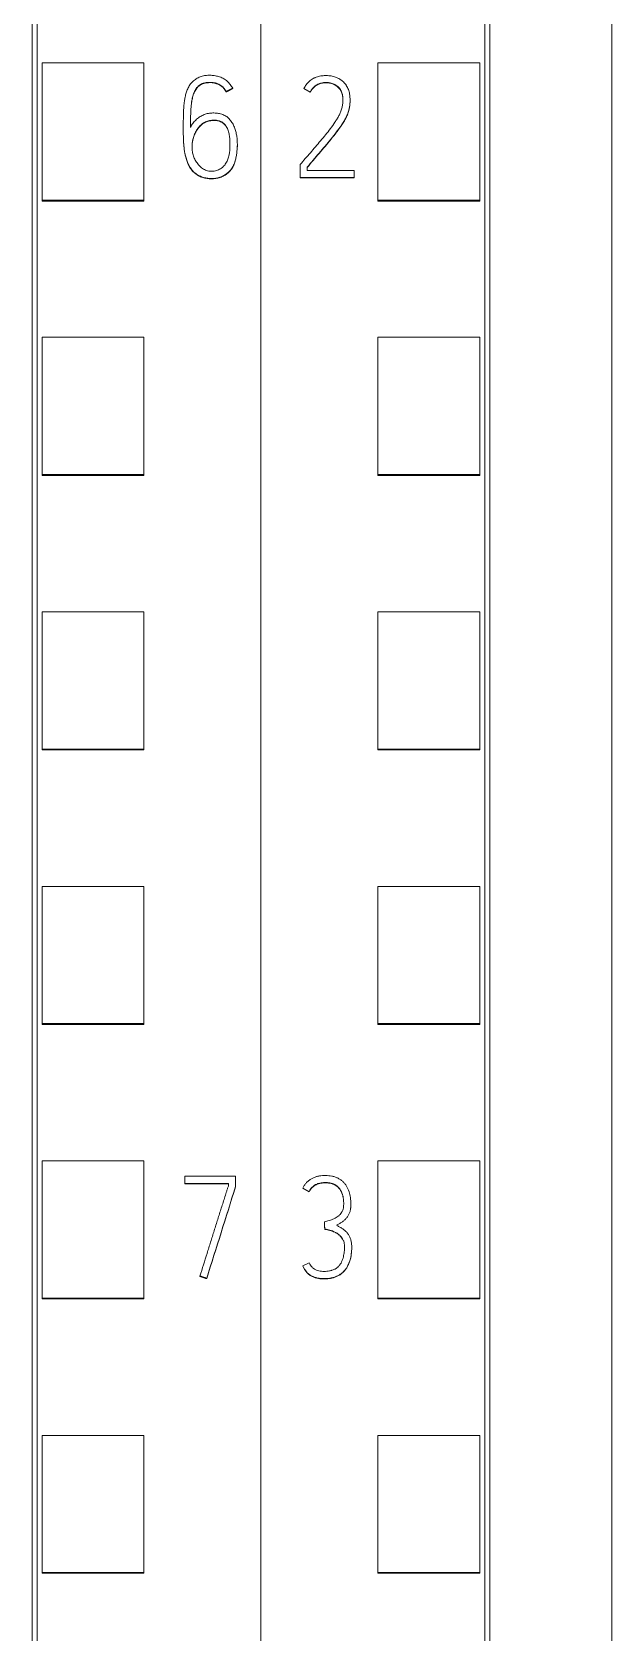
# Model space of a CAD drawing. Header units: millimetres. Extents: x 4137 to 6698, y 1400 to 3585.
# Drawn here: x 5489.75 to 5501.15, y 3282.75 to 3314.25 of the extents above; entities that cross this region are included whole.
import ezdxf

# ---------------------------------------------------------------- set-up
doc = ezdxf.new("R2010")
doc.units = ezdxf.units.MM
doc.layers.add('000-PI-Oprema', color=30, linetype='Continuous', lineweight=5)

msp = doc.modelspace()

# ---------------------------------------------------------------- linework, layer by layer
at = {"layer": '000-PI-Oprema', "color": 0, "linetype": 'ByBlock', "lineweight": 0}
for p, q in [((5494.248, 3360.459), (5494.248, 3247.041)), ((5494.248, 3360.459), (5494.248, 3247.041)), ((5489.848, 3249.363), (5489.848, 3358.178)), ((5498.648, 3358.178), (5498.648, 3249.363)), ((5489.948, 3310.949), (5489.948, 3313.651)), ((5489.948, 3313.651), (5491.948, 3313.651)), ((5491.948, 3310.949), (5491.948, 3313.651)), ((5496.548, 3310.949), (5496.548, 3313.651)), ((5498.548, 3313.651), (5496.548, 3313.651)), ((5498.548, 3310.949), (5498.548, 3313.651)), ((5493.564, 3313.082), (5493.564, 3313.076)), ((5493.692, 3313.149), (5493.692, 3313.143)), ((5496, 3312.909), (5496, 3312.915)), ((5492.72, 3312.344), (5492.72, 3312.338)), ((5493.784, 3312.045), (5493.784, 3312.051)), ((5495.018, 3311.392), (5496.083, 3311.392)), ((5496.083, 3311.53), (5495.157, 3311.53)), ((5496.083, 3311.392), (5496.083, 3311.53)), ((5496.083, 3311.392), (5496.083, 3311.386)), ((5496.083, 3311.386), (5495.018, 3311.386)), ((5489.948, 3310.928), (5489.948, 3310.949)), ((5489.948, 3310.949), (5491.948, 3310.949)), ((5489.948, 3310.928), (5491.948, 3310.928)), ((5491.948, 3310.928), (5491.948, 3310.949)), ((5496.548, 3310.928), (5496.548, 3310.949)), ((5498.548, 3310.949), (5496.548, 3310.949)), ((5498.548, 3310.928), (5496.548, 3310.928)), ((5498.548, 3310.928), (5498.548, 3310.949)), ((5489.948, 3305.547), (5489.948, 3308.249)), ((5489.948, 3308.249), (5491.948, 3308.249)), ((5491.948, 3305.547), (5491.948, 3308.249)), ((5496.548, 3305.547), (5496.548, 3308.249)), ((5498.548, 3308.249), (5496.548, 3308.249)), ((5498.548, 3305.547), (5498.548, 3308.249)), ((5489.948, 3305.528), (5489.948, 3305.547)), ((5489.948, 3305.547), (5491.948, 3305.547)), ((5489.948, 3305.528), (5491.948, 3305.528)), ((5491.948, 3305.528), (5491.948, 3305.547)), ((5496.548, 3305.528), (5496.548, 3305.547)), ((5498.548, 3305.547), (5496.548, 3305.547)), ((5498.548, 3305.528), (5496.548, 3305.528)), ((5498.548, 3305.528), (5498.548, 3305.547)), ((5489.948, 3300.146), (5489.948, 3302.847)), ((5489.948, 3302.847), (5491.948, 3302.847)), ((5491.948, 3300.146), (5491.948, 3302.847)), ((5496.548, 3300.146), (5496.548, 3302.847)), ((5498.548, 3302.847), (5496.548, 3302.847)), ((5498.548, 3300.146), (5498.548, 3302.847)), ((5489.948, 3300.146), (5491.948, 3300.146)), ((5489.948, 3300.128), (5489.948, 3300.146)), ((5489.948, 3300.128), (5491.948, 3300.128)), ((5491.948, 3300.128), (5491.948, 3300.146)), ((5496.548, 3300.128), (5496.548, 3300.146)), ((5498.548, 3300.146), (5496.548, 3300.146)), ((5498.548, 3300.128), (5496.548, 3300.128)), ((5498.548, 3300.128), (5498.548, 3300.146)), ((5489.948, 3294.744), (5489.948, 3297.445)), ((5489.948, 3297.445), (5491.948, 3297.445)), ((5491.948, 3294.744), (5491.948, 3297.445)), ((5496.548, 3294.744), (5496.548, 3297.445)), ((5498.548, 3297.445), (5496.548, 3297.445)), ((5498.548, 3294.744), (5498.548, 3297.445)), ((5489.948, 3294.744), (5491.948, 3294.744)), ((5489.948, 3294.728), (5489.948, 3294.744)), ((5489.948, 3294.728), (5491.948, 3294.728)), ((5491.948, 3294.728), (5491.948, 3294.744)), ((5496.548, 3294.728), (5496.548, 3294.744)), ((5498.548, 3294.744), (5496.548, 3294.744)), ((5498.548, 3294.728), (5496.548, 3294.728)), ((5498.548, 3294.728), (5498.548, 3294.744)), ((5489.948, 3289.342), (5489.948, 3292.044)), ((5489.948, 3292.044), (5491.948, 3292.044)), ((5491.948, 3289.342), (5491.948, 3292.044)), ((5496.548, 3289.342), (5496.548, 3292.044)), ((5498.548, 3292.044), (5496.548, 3292.044)), ((5498.548, 3289.342), (5498.548, 3292.044)), ((5492.751, 3291.6), (5492.751, 3291.741)), ((5492.751, 3291.741), (5493.75, 3291.741)), ((5492.751, 3291.6), (5492.751, 3291.594)), ((5493.611, 3291.6), (5492.751, 3291.6)), ((5492.751, 3291.594), (5493.611, 3291.594)), ((5493.611, 3291.561), (5493.611, 3291.6)), ((5493.75, 3291.741), (5493.75, 3291.539)), ((5493.75, 3291.539), (5493.75, 3291.533)), ((5496.015, 3291.187), (5496.015, 3291.194)), ((5495.494, 3290.841), (5495.494, 3290.835)), ((5495.502, 3290.702), (5495.502, 3290.696)), ((5496.032, 3290.334), (5496.032, 3290.341)), ((5493.048, 3289.777), (5493.048, 3289.771)), ((5493.181, 3289.733), (5493.181, 3289.726)), ((5489.948, 3289.328), (5489.948, 3289.342)), ((5489.948, 3289.342), (5491.948, 3289.342)), ((5491.948, 3289.328), (5491.948, 3289.342)), ((5496.548, 3289.328), (5496.548, 3289.342)), ((5498.548, 3289.342), (5496.548, 3289.342)), ((5498.548, 3289.328), (5498.548, 3289.342)), ((5489.948, 3289.328), (5491.948, 3289.328)), ((5498.548, 3289.328), (5496.548, 3289.328)), ((5489.948, 3283.941), (5489.948, 3286.642)), ((5489.948, 3286.642), (5491.948, 3286.642)), ((5491.948, 3283.941), (5491.948, 3286.642)), ((5496.548, 3283.941), (5496.548, 3286.642)), ((5498.548, 3286.642), (5496.548, 3286.642)), ((5498.548, 3283.941), (5498.548, 3286.642)), ((5489.948, 3283.928), (5489.948, 3283.941)), ((5489.948, 3283.941), (5491.948, 3283.941)), ((5489.948, 3283.928), (5491.948, 3283.928)), ((5491.948, 3283.928), (5491.948, 3283.941)), ((5496.548, 3283.928), (5496.548, 3283.941)), ((5498.548, 3283.941), (5496.548, 3283.941)), ((5498.548, 3283.928), (5496.548, 3283.928)), ((5498.548, 3283.928), (5498.548, 3283.941))]:
    msp.add_line(p, q, dxfattribs=at)
at = {"layer": '000-PI-Oprema', "color": 0, "linetype": 'ByBlock', "lineweight": 0, "ltscale": 0.25}
for p, q in [((5495.093, 3313.141), (5495.218, 3313.071)), ((5495.018, 3311.646), (5495.018, 3311.386)), ((5495.157, 3311.53), (5495.157, 3311.597)), ((5495.069, 3291.506), (5495.197, 3291.436)), ((5495.069, 3289.979), (5495.197, 3290.037))]:
    msp.add_line(p, q, dxfattribs=at)
at = {"layer": '000-PI-Oprema', "color": 7, "linetype": 'Continuous', "lineweight": 13}
for centre, major_axis, ratio, start_param, end_param in [((5497.283, 3240.567), (314.603, 1002.18), 0.017762, 1.525489, 1.527294), ((5497.281, 3240.631), (314.393, 1001.508), 0.017752, 1.525522, 1.527328)]:
    msp.add_ellipse(centre, major_axis=major_axis, ratio=ratio, start_param=start_param, end_param=end_param, dxfattribs=at)
at = {"layer": '000-PI-Oprema', "color": 0, "linetype": 'ByBlock', "lineweight": 0}
for points, knots in [([(5489.748, 3249.078), (5489.748, 3252.418), (5489.748, 3260.383), (5489.748, 3273.023), (5489.748, 3288.509), (5489.748, 3302.803), (5489.748, 3317.013), (5489.748, 3331.58), (5489.748, 3345.75), (5489.748, 3355.32), (5489.748, 3358.364)], [0, 0, 0, 0, 0.091483, 0.21812, 0.346206, 0.515858, 0.610111, 0.736264, 0.916066, 1, 1, 1, 1]), ([(5498.748, 3358.364), (5498.748, 3355.32), (5498.748, 3345.75), (5498.748, 3331.58), (5498.748, 3317.013), (5498.748, 3302.803), (5498.748, 3288.509), (5498.748, 3273.023), (5498.748, 3260.383), (5498.748, 3252.418), (5498.748, 3249.078)], [0, 0, 0, 0, 0.083934, 0.263736, 0.389889, 0.484142, 0.653794, 0.78188, 0.908517, 1, 1, 1, 1]), ([(5501.148, 3355.298), (5501.148, 3353.275), (5501.148, 3344.726), (5501.148, 3331.58), (5501.148, 3317.013), (5501.148, 3302.803), (5501.148, 3288.509), (5501.148, 3273.023), (5501.148, 3260.265), (5501.148, 3251.383), (5501.148, 3247.126), (5501.148, 3246.328)], [0, 0, 0, 0, 0.055935, 0.236292, 0.362833, 0.457376, 0.627551, 0.756032, 0.883059, 0.978086, 1, 1, 1, 1]), ([(5493.692, 3313.149), (5493.677, 3313.174), (5493.661, 3313.198), (5493.635, 3313.232), (5493.625, 3313.243), (5493.606, 3313.264), (5493.595, 3313.275), (5493.563, 3313.304), (5493.54, 3313.321), (5493.502, 3313.342), (5493.489, 3313.349), (5493.463, 3313.361), (5493.449, 3313.366), (5493.409, 3313.381), (5493.381, 3313.388), (5493.338, 3313.396), (5493.324, 3313.398), (5493.295, 3313.401), (5493.281, 3313.402), (5493.237, 3313.404), (5493.209, 3313.404), (5493.166, 3313.401), (5493.151, 3313.399), (5493.123, 3313.394), (5493.108, 3313.391), (5493.066, 3313.38), (5493.039, 3313.369), (5493.001, 3313.35), (5492.988, 3313.342), (5492.964, 3313.326), (5492.952, 3313.318), (5492.918, 3313.291), (5492.897, 3313.271), (5492.869, 3313.238), (5492.86, 3313.227), (5492.843, 3313.203), (5492.835, 3313.191), (5492.814, 3313.154), (5492.802, 3313.127), (5492.781, 3313.073), (5492.773, 3313.045), (5492.759, 3312.99), (5492.754, 3312.962), (5492.745, 3312.905), (5492.741, 3312.877), (5492.732, 3312.792), (5492.728, 3312.734), (5492.723, 3312.62), (5492.722, 3312.562), (5492.72, 3312.39), (5492.719, 3312.275), (5492.725, 3312.132), (5492.726, 3312.104), (5492.73, 3312.046), (5492.732, 3312.018), (5492.742, 3311.933), (5492.75, 3311.876), (5492.767, 3311.806), (5492.771, 3311.792), (5492.779, 3311.764), (5492.783, 3311.75), (5492.797, 3311.709), (5492.808, 3311.682), (5492.826, 3311.643), (5492.832, 3311.63), (5492.846, 3311.605), (5492.854, 3311.592), (5492.878, 3311.556), (5492.895, 3311.533), (5492.926, 3311.502), (5492.936, 3311.492), (5492.959, 3311.473), (5492.971, 3311.465), (5493.007, 3311.441), (5493.033, 3311.427), (5493.073, 3311.41), (5493.087, 3311.405), (5493.114, 3311.396), (5493.128, 3311.392), (5493.17, 3311.382), (5493.199, 3311.377), (5493.242, 3311.373), (5493.257, 3311.372), (5493.286, 3311.372), (5493.3, 3311.372), (5493.344, 3311.375), (5493.372, 3311.38), (5493.414, 3311.39), (5493.428, 3311.394), (5493.456, 3311.403), (5493.469, 3311.409), (5493.509, 3311.427), (5493.534, 3311.441), (5493.57, 3311.465), (5493.582, 3311.474), (5493.604, 3311.492), (5493.615, 3311.502), (5493.646, 3311.533), (5493.664, 3311.555), (5493.687, 3311.592), (5493.695, 3311.604), (5493.708, 3311.63), (5493.714, 3311.644), (5493.73, 3311.684), (5493.739, 3311.711), (5493.75, 3311.753), (5493.753, 3311.767), (5493.759, 3311.796), (5493.762, 3311.81), (5493.769, 3311.853), (5493.773, 3311.881), (5493.782, 3311.967), (5493.785, 3312.025), (5493.782, 3312.111), (5493.78, 3312.139), (5493.774, 3312.197), (5493.769, 3312.225), (5493.757, 3312.283), (5493.749, 3312.311), (5493.731, 3312.366), (5493.721, 3312.393), (5493.696, 3312.447), (5493.681, 3312.472), (5493.648, 3312.519), (5493.63, 3312.542), (5493.597, 3312.572), (5493.586, 3312.581), (5493.562, 3312.598), (5493.55, 3312.606), (5493.524, 3312.619), (5493.51, 3312.625), (5493.483, 3312.636), (5493.469, 3312.64), (5493.426, 3312.652), (5493.398, 3312.657), (5493.354, 3312.661), (5493.339, 3312.662), (5493.31, 3312.662), (5493.295, 3312.662), (5493.251, 3312.659), (5493.222, 3312.656), (5493.179, 3312.646), (5493.165, 3312.642), (5493.137, 3312.632), (5493.124, 3312.627), (5493.084, 3312.609), (5493.059, 3312.595), (5493.023, 3312.57), (5493.011, 3312.561), (5492.988, 3312.543), (5492.977, 3312.533), (5492.946, 3312.503), (5492.926, 3312.481), (5492.891, 3312.433), (5492.876, 3312.408), (5492.862, 3312.382)], [0, 0, 0, 0, 0.015625, 0.015625, 0.023438, 0.023438, 0.03125, 0.03125, 0.046875, 0.046875, 0.054688, 0.054688, 0.0625, 0.0625, 0.078125, 0.078125, 0.085938, 0.085938, 0.09375, 0.09375, 0.109375, 0.109375, 0.117188, 0.117188, 0.125, 0.125, 0.140625, 0.140625, 0.148438, 0.148438, 0.15625, 0.15625, 0.171875, 0.171875, 0.179688, 0.179688, 0.1875, 0.1875, 0.203125, 0.203125, 0.21875, 0.21875, 0.234375, 0.234375, 0.25, 0.25, 0.28125, 0.28125, 0.3125, 0.3125, 0.375, 0.375, 0.390625, 0.390625, 0.40625, 0.40625, 0.4375, 0.4375, 0.445313, 0.445313, 0.453125, 0.453125, 0.46875, 0.46875, 0.476563, 0.476563, 0.484375, 0.484375, 0.5, 0.5, 0.507813, 0.507813, 0.515625, 0.515625, 0.53125, 0.53125, 0.539063, 0.539063, 0.546875, 0.546875, 0.5625, 0.5625, 0.570313, 0.570313, 0.578125, 0.578125, 0.59375, 0.59375, 0.601563, 0.601563, 0.609375, 0.609375, 0.625, 0.625, 0.632813, 0.632813, 0.640625, 0.640625, 0.65625, 0.65625, 0.664063, 0.664063, 0.671875, 0.671875, 0.6875, 0.6875, 0.695313, 0.695313, 0.703125, 0.703125, 0.71875, 0.71875, 0.75, 0.75, 0.765625, 0.765625, 0.78125, 0.78125, 0.796875, 0.796875, 0.8125, 0.8125, 0.828125, 0.828125, 0.84375, 0.84375, 0.851563, 0.851563, 0.859375, 0.859375, 0.867188, 0.867188, 0.875, 0.875, 0.890625, 0.890625, 0.898438, 0.898438, 0.90625, 0.90625, 0.921875, 0.921875, 0.929688, 0.929688, 0.9375, 0.9375, 0.953125, 0.953125, 0.960938, 0.960938, 0.96875, 0.96875, 0.984375, 0.984375, 1, 1, 1, 1]), ([(5495.157, 3311.597), (5495.196, 3311.643), (5495.235, 3311.688), (5495.313, 3311.78), (5495.352, 3311.826), (5495.43, 3311.918), (5495.469, 3311.963), (5495.547, 3312.056), (5495.585, 3312.102), (5495.661, 3312.195), (5495.699, 3312.242), (5495.753, 3312.314), (5495.771, 3312.339), (5495.806, 3312.388), (5495.824, 3312.412), (5495.857, 3312.463), (5495.873, 3312.488), (5495.903, 3312.54), (5495.918, 3312.566), (5495.936, 3312.607), (5495.942, 3312.621), (5495.953, 3312.649), (5495.959, 3312.663), (5495.973, 3312.707), (5495.98, 3312.736), (5495.991, 3312.795), (5495.995, 3312.824), (5495.999, 3312.869), (5496, 3312.885), (5496, 3312.915), (5496, 3312.93), (5495.998, 3312.975), (5495.995, 3313.005), (5495.987, 3313.05), (5495.984, 3313.064), (5495.976, 3313.094), (5495.971, 3313.108), (5495.961, 3313.137), (5495.955, 3313.15), (5495.942, 3313.177), (5495.934, 3313.19), (5495.922, 3313.209), (5495.918, 3313.216), (5495.909, 3313.228), (5495.904, 3313.234), (5495.889, 3313.251), (5495.879, 3313.263), (5495.858, 3313.284), (5495.847, 3313.294), (5495.829, 3313.308), (5495.823, 3313.312), (5495.81, 3313.321), (5495.803, 3313.325), (5495.77, 3313.344), (5495.743, 3313.356), (5495.7, 3313.371), (5495.685, 3313.376), (5495.656, 3313.384), (5495.641, 3313.387), (5495.611, 3313.392), (5495.596, 3313.394), (5495.566, 3313.396), (5495.551, 3313.397), (5495.521, 3313.398), (5495.506, 3313.398), (5495.476, 3313.397), (5495.46, 3313.395), (5495.415, 3313.39), (5495.385, 3313.384), (5495.342, 3313.37), (5495.328, 3313.365), (5495.307, 3313.356), (5495.3, 3313.353), (5495.287, 3313.346), (5495.28, 3313.342), (5495.247, 3313.323), (5495.223, 3313.306), (5495.189, 3313.275), (5495.178, 3313.265), (5495.157, 3313.242), (5495.148, 3313.23), (5495.121, 3313.194), (5495.106, 3313.168), (5495.093, 3313.141)], [0, 0, 0, 0, 0.0625, 0.0625, 0.125, 0.125, 0.1875, 0.1875, 0.25, 0.25, 0.3125, 0.3125, 0.34375, 0.34375, 0.375, 0.375, 0.40625, 0.40625, 0.4375, 0.4375, 0.453125, 0.453125, 0.46875, 0.46875, 0.5, 0.5, 0.53125, 0.53125, 0.546875, 0.546875, 0.5625, 0.5625, 0.59375, 0.59375, 0.609375, 0.609375, 0.625, 0.625, 0.640625, 0.640625, 0.65625, 0.65625, 0.664062, 0.664062, 0.671875, 0.671875, 0.6875, 0.6875, 0.703125, 0.703125, 0.710937, 0.710937, 0.71875, 0.71875, 0.75, 0.75, 0.765625, 0.765625, 0.78125, 0.78125, 0.796875, 0.796875, 0.8125, 0.8125, 0.828125, 0.828125, 0.84375, 0.84375, 0.875, 0.875, 0.890625, 0.890625, 0.898437, 0.898437, 0.90625, 0.90625, 0.9375, 0.9375, 0.953125, 0.953125, 0.96875, 0.96875, 1, 1, 1, 1]), ([(5492.862, 3312.382), (5492.862, 3312.443), (5492.863, 3312.504), (5492.865, 3312.596), (5492.866, 3312.626), (5492.868, 3312.687), (5492.87, 3312.717), (5492.873, 3312.778), (5492.876, 3312.808), (5492.883, 3312.868), (5492.887, 3312.899), (5492.896, 3312.944), (5492.899, 3312.959), (5492.907, 3312.988), (5492.911, 3313.003), (5492.925, 3313.048), (5492.937, 3313.076), (5492.955, 3313.11), (5492.959, 3313.117), (5492.967, 3313.13), (5492.971, 3313.136), (5492.985, 3313.155), (5492.995, 3313.167), (5493.011, 3313.184), (5493.016, 3313.189), (5493.028, 3313.2), (5493.034, 3313.205), (5493.053, 3313.218), (5493.066, 3313.226), (5493.087, 3313.236), (5493.094, 3313.239), (5493.109, 3313.245), (5493.116, 3313.247), (5493.139, 3313.254), (5493.154, 3313.257), (5493.184, 3313.262), (5493.2, 3313.263), (5493.231, 3313.265), (5493.246, 3313.265), (5493.277, 3313.264), (5493.293, 3313.263), (5493.323, 3313.259), (5493.346, 3313.254), (5493.368, 3313.248), (5493.383, 3313.243), (5493.39, 3313.24), (5493.412, 3313.231), (5493.426, 3313.224), (5493.452, 3313.209), (5493.465, 3313.2), (5493.484, 3313.186), (5493.49, 3313.181), (5493.501, 3313.17), (5493.506, 3313.164), (5493.522, 3313.147), (5493.532, 3313.135), (5493.549, 3313.11), (5493.557, 3313.096), (5493.564, 3313.082)], [0, 0, 0, 0, 0.125, 0.125, 0.1875, 0.1875, 0.25, 0.25, 0.3125, 0.3125, 0.375, 0.375, 0.40625, 0.40625, 0.4375, 0.4375, 0.5, 0.5, 0.515625, 0.515625, 0.53125, 0.53125, 0.5625, 0.5625, 0.578125, 0.578125, 0.59375, 0.59375, 0.625, 0.625, 0.640625, 0.640625, 0.65625, 0.65625, 0.6875, 0.6875, 0.71875, 0.71875, 0.75, 0.75, 0.78125, 0.78125, 0.8125, 0.828125, 0.828125, 0.84375, 0.84375, 0.875, 0.875, 0.90625, 0.90625, 0.921875, 0.921875, 0.9375, 0.9375, 0.96875, 0.96875, 1, 1, 1, 1]), ([(5493.564, 3313.076), (5493.55, 3313.104), (5493.533, 3313.129), (5493.507, 3313.158), (5493.502, 3313.163), (5493.49, 3313.174), (5493.484, 3313.179), (5493.466, 3313.193), (5493.441, 3313.211), (5493.413, 3313.224), (5493.384, 3313.236), (5493.37, 3313.241), (5493.34, 3313.249), (5493.325, 3313.252), (5493.294, 3313.257), (5493.279, 3313.258), (5493.232, 3313.26), (5493.202, 3313.258), (5493.156, 3313.251), (5493.141, 3313.248), (5493.111, 3313.239), (5493.096, 3313.234), (5493.075, 3313.224), (5493.069, 3313.221), (5493.055, 3313.213), (5493.049, 3313.209), (5493.03, 3313.195), (5493.012, 3313.18), (5492.997, 3313.163), (5492.987, 3313.151), (5492.982, 3313.145), (5492.968, 3313.126), (5492.96, 3313.113), (5492.945, 3313.086), (5492.938, 3313.072), (5492.927, 3313.044), (5492.921, 3313.029), (5492.907, 3312.985), (5492.9, 3312.955), (5492.888, 3312.896), (5492.883, 3312.865), (5492.876, 3312.805), (5492.874, 3312.774), (5492.87, 3312.713), (5492.868, 3312.683), (5492.866, 3312.621), (5492.865, 3312.591), (5492.863, 3312.499), (5492.862, 3312.438), (5492.862, 3312.376)], [0, 0, 0, 0, 0.0625, 0.0625, 0.078125, 0.078125, 0.09375, 0.09375, 0.125, 0.15625, 0.15625, 0.1875, 0.1875, 0.21875, 0.21875, 0.25, 0.25, 0.3125, 0.3125, 0.34375, 0.34375, 0.375, 0.375, 0.390625, 0.390625, 0.40625, 0.40625, 0.4375, 0.453125, 0.453125, 0.46875, 0.46875, 0.5, 0.5, 0.53125, 0.53125, 0.5625, 0.5625, 0.625, 0.625, 0.6875, 0.6875, 0.75, 0.75, 0.8125, 0.8125, 0.875, 0.875, 1, 1, 1, 1]), ([(5495.218, 3313.077), (5495.229, 3313.1), (5495.243, 3313.122), (5495.267, 3313.153), (5495.275, 3313.162), (5495.294, 3313.18), (5495.304, 3313.189), (5495.336, 3313.211), (5495.358, 3313.224), (5495.407, 3313.243), (5495.432, 3313.251), (5495.47, 3313.258), (5495.483, 3313.26), (5495.508, 3313.262), (5495.522, 3313.262), (5495.56, 3313.262), (5495.586, 3313.259), (5495.624, 3313.251), (5495.636, 3313.247), (5495.661, 3313.239), (5495.673, 3313.234), (5495.708, 3313.217), (5495.73, 3313.204), (5495.761, 3313.179), (5495.77, 3313.171), (5495.788, 3313.152), (5495.796, 3313.142), (5495.808, 3313.126), (5495.811, 3313.12), (5495.818, 3313.109), (5495.827, 3313.092), (5495.834, 3313.074), (5495.842, 3313.049), (5495.845, 3313.036), (5495.851, 3313.011), (5495.853, 3312.998), (5495.856, 3312.972), (5495.857, 3312.96), (5495.859, 3312.934), (5495.859, 3312.921), (5495.859, 3312.895), (5495.858, 3312.882), (5495.856, 3312.856), (5495.855, 3312.843), (5495.85, 3312.805), (5495.845, 3312.78), (5495.835, 3312.742), (5495.831, 3312.73), (5495.823, 3312.705), (5495.819, 3312.693), (5495.804, 3312.657), (5495.793, 3312.634), (5495.769, 3312.589), (5495.756, 3312.566), (5495.73, 3312.523), (5495.716, 3312.501), (5495.673, 3312.437), (5495.643, 3312.396), (5495.551, 3312.272), (5495.486, 3312.193), (5495.387, 3312.075), (5495.353, 3312.035), (5495.287, 3311.957), (5495.253, 3311.918), (5495.186, 3311.84), (5495.153, 3311.802), (5495.085, 3311.724), (5495.052, 3311.685), (5495.018, 3311.646)], [0, 0, 0, 0, 0.03125, 0.03125, 0.046875, 0.046875, 0.0625, 0.0625, 0.09375, 0.09375, 0.125, 0.125, 0.140625, 0.140625, 0.15625, 0.15625, 0.1875, 0.1875, 0.203125, 0.203125, 0.21875, 0.21875, 0.25, 0.25, 0.265625, 0.265625, 0.28125, 0.28125, 0.289063, 0.289063, 0.296875, 0.3125, 0.3125, 0.328125, 0.328125, 0.34375, 0.34375, 0.359375, 0.359375, 0.375, 0.375, 0.390625, 0.390625, 0.40625, 0.40625, 0.4375, 0.4375, 0.453125, 0.453125, 0.46875, 0.46875, 0.5, 0.5, 0.53125, 0.53125, 0.5625, 0.5625, 0.625, 0.625, 0.75, 0.75, 0.8125, 0.8125, 0.875, 0.875, 0.9375, 0.9375, 1, 1, 1, 1]), ([(5495.859, 3312.906), (5495.859, 3312.916), (5495.859, 3312.927), (5495.857, 3312.95), (5495.856, 3312.963), (5495.853, 3312.988), (5495.851, 3313.001), (5495.846, 3313.027), (5495.843, 3313.039), (5495.835, 3313.064), (5495.83, 3313.076), (5495.822, 3313.094), (5495.819, 3313.1), (5495.813, 3313.111), (5495.809, 3313.117), (5495.791, 3313.144), (5495.773, 3313.163), (5495.748, 3313.183), (5495.743, 3313.187), (5495.732, 3313.195), (5495.716, 3313.206), (5495.688, 3313.222), (5495.664, 3313.232), (5495.639, 3313.24), (5495.626, 3313.244), (5495.588, 3313.253), (5495.563, 3313.256), (5495.51, 3313.256), (5495.471, 3313.253), (5495.433, 3313.244), (5495.408, 3313.237), (5495.396, 3313.233), (5495.372, 3313.223), (5495.36, 3313.217), (5495.337, 3313.205), (5495.326, 3313.198), (5495.294, 3313.175), (5495.275, 3313.157), (5495.251, 3313.127), (5495.244, 3313.116), (5495.23, 3313.094), (5495.224, 3313.082), (5495.218, 3313.071)], [0, 0, 0, 0, 0.034384, 0.034384, 0.076368, 0.076368, 0.118351, 0.118351, 0.160334, 0.160334, 0.202317, 0.202317, 0.223309, 0.223309, 0.244301, 0.244301, 0.328267, 0.328267, 0.349259, 0.349259, 0.370251, 0.412234, 0.454217, 0.454217, 0.496201, 0.496201, 0.580167, 0.580167, 0.664134, 0.706117, 0.706117, 0.7481, 0.7481, 0.790084, 0.790084, 0.832067, 0.832067, 0.916033, 0.916033, 0.958017, 0.958017, 1, 1, 1, 1]), ([(5496, 3312.909), (5496, 3312.888), (5495.999, 3312.866), (5495.995, 3312.815), (5495.991, 3312.786), (5495.982, 3312.741), (5495.979, 3312.727), (5495.971, 3312.698), (5495.967, 3312.683), (5495.958, 3312.654), (5495.952, 3312.64), (5495.941, 3312.612), (5495.935, 3312.599), (5495.916, 3312.558), (5495.902, 3312.531), (5495.872, 3312.479), (5495.855, 3312.454), (5495.822, 3312.404), (5495.805, 3312.379), (5495.77, 3312.33), (5495.752, 3312.306), (5495.697, 3312.234), (5495.66, 3312.188), (5495.584, 3312.094), (5495.546, 3312.048), (5495.468, 3311.956), (5495.429, 3311.911), (5495.351, 3311.819), (5495.312, 3311.774), (5495.234, 3311.682), (5495.196, 3311.636), (5495.157, 3311.59)], [0, 0, 0, 0, 0.040253, 0.040253, 0.096709, 0.096709, 0.124936, 0.124936, 0.153164, 0.153164, 0.181392, 0.181392, 0.20962, 0.20962, 0.266076, 0.266076, 0.322531, 0.322531, 0.378987, 0.378987, 0.435443, 0.435443, 0.548354, 0.548354, 0.661266, 0.661266, 0.774177, 0.774177, 0.887089, 0.887089, 1, 1, 1, 1]), ([(5493.784, 3312.046), (5493.784, 3311.999), (5493.781, 3311.954), (5493.773, 3311.879), (5493.77, 3311.85), (5493.763, 3311.808), (5493.76, 3311.793), (5493.754, 3311.765), (5493.751, 3311.751), (5493.74, 3311.708), (5493.732, 3311.681), (5493.715, 3311.64), (5493.709, 3311.627), (5493.696, 3311.601), (5493.689, 3311.588), (5493.666, 3311.552), (5493.648, 3311.529), (5493.617, 3311.498), (5493.607, 3311.489), (5493.585, 3311.47), (5493.573, 3311.461), (5493.537, 3311.436), (5493.512, 3311.422), (5493.472, 3311.404), (5493.458, 3311.398), (5493.431, 3311.389), (5493.417, 3311.385), (5493.375, 3311.374), (5493.346, 3311.37), (5493.303, 3311.366), (5493.288, 3311.366), (5493.259, 3311.366), (5493.244, 3311.367), (5493.201, 3311.371), (5493.173, 3311.375), (5493.13, 3311.385), (5493.116, 3311.389), (5493.088, 3311.398), (5493.075, 3311.403), (5493.035, 3311.42), (5493.009, 3311.433), (5492.979, 3311.453), (5492.973, 3311.457), (5492.961, 3311.466), (5492.955, 3311.47), (5492.938, 3311.484), (5492.928, 3311.494), (5492.897, 3311.524), (5492.879, 3311.547), (5492.855, 3311.583), (5492.848, 3311.596), (5492.834, 3311.621), (5492.827, 3311.634), (5492.809, 3311.673), (5492.798, 3311.7), (5492.78, 3311.755), (5492.772, 3311.782), (5492.758, 3311.839), (5492.752, 3311.867), (5492.743, 3311.924), (5492.735, 3311.981), (5492.73, 3312.038), (5492.726, 3312.095), (5492.725, 3312.124), (5492.721, 3312.214), (5492.72, 3312.276), (5492.72, 3312.338)], [0, 0, 0, 0, 0.061961, 0.061961, 0.100808, 0.100808, 0.120232, 0.120232, 0.139655, 0.139655, 0.178502, 0.178502, 0.197926, 0.197926, 0.217349, 0.217349, 0.256196, 0.256196, 0.27562, 0.27562, 0.295043, 0.295043, 0.33389, 0.33389, 0.353314, 0.353314, 0.372737, 0.372737, 0.411584, 0.411584, 0.431008, 0.431008, 0.450431, 0.450431, 0.489278, 0.489278, 0.508702, 0.508702, 0.528125, 0.528125, 0.566972, 0.566972, 0.576684, 0.576684, 0.586396, 0.586396, 0.605819, 0.605819, 0.644666, 0.644666, 0.66409, 0.66409, 0.683513, 0.683513, 0.72236, 0.72236, 0.761207, 0.761207, 0.800054, 0.800054, 0.838901, 0.877748, 0.877748, 0.916595, 0.916595, 1, 1, 1, 1]), ([(5493.135, 3312.476), (5493.161, 3312.491), (5493.188, 3312.501), (5493.231, 3312.512), (5493.246, 3312.515), (5493.275, 3312.519), (5493.304, 3312.521), (5493.334, 3312.521), (5493.363, 3312.519), (5493.378, 3312.518), (5493.407, 3312.512), (5493.421, 3312.509), (5493.449, 3312.5), (5493.463, 3312.494), (5493.488, 3312.48), (5493.5, 3312.471), (5493.522, 3312.452), (5493.533, 3312.441), (5493.551, 3312.418), (5493.559, 3312.406), (5493.574, 3312.381), (5493.581, 3312.368), (5493.599, 3312.328), (5493.608, 3312.3), (5493.619, 3312.258), (5493.622, 3312.244), (5493.628, 3312.215), (5493.63, 3312.2), (5493.635, 3312.157), (5493.637, 3312.128), (5493.639, 3312.07), (5493.639, 3312.041), (5493.638, 3311.954), (5493.632, 3311.896), (5493.615, 3311.809), (5493.607, 3311.781), (5493.593, 3311.74), (5493.587, 3311.726), (5493.574, 3311.699), (5493.567, 3311.686), (5493.544, 3311.649), (5493.526, 3311.626), (5493.5, 3311.601), (5493.494, 3311.596), (5493.483, 3311.586), (5493.477, 3311.582), (5493.46, 3311.568), (5493.448, 3311.561), (5493.422, 3311.546), (5493.409, 3311.54), (5493.381, 3311.53), (5493.353, 3311.521), (5493.324, 3311.517), (5493.294, 3311.514), (5493.279, 3311.514), (5493.25, 3311.515), (5493.236, 3311.517), (5493.207, 3311.523), (5493.192, 3311.526), (5493.15, 3311.541), (5493.124, 3311.554), (5493.088, 3311.579), (5493.076, 3311.588), (5493.054, 3311.607), (5493.032, 3311.627), (5493.013, 3311.649), (5492.995, 3311.672), (5492.986, 3311.684), (5492.962, 3311.72), (5492.948, 3311.746), (5492.931, 3311.787), (5492.926, 3311.8), (5492.917, 3311.828), (5492.913, 3311.843), (5492.903, 3311.885), (5492.899, 3311.914), (5492.895, 3311.958), (5492.894, 3311.972), (5492.894, 3312.001), (5492.894, 3312.016), (5492.896, 3312.06), (5492.9, 3312.089), (5492.911, 3312.146), (5492.918, 3312.174), (5492.932, 3312.216), (5492.938, 3312.23), (5492.949, 3312.257), (5492.955, 3312.27), (5492.975, 3312.309), (5492.99, 3312.333), (5493.016, 3312.369), (5493.025, 3312.38), (5493.044, 3312.402), (5493.054, 3312.413), (5493.086, 3312.444), (5493.109, 3312.462), (5493.135, 3312.476)], [0, 0, 0, 0, 0.03125, 0.03125, 0.046875, 0.046875, 0.0625, 0.078125, 0.078125, 0.09375, 0.09375, 0.109375, 0.109375, 0.125, 0.125, 0.140625, 0.140625, 0.15625, 0.15625, 0.171875, 0.171875, 0.1875, 0.1875, 0.21875, 0.21875, 0.234375, 0.234375, 0.25, 0.25, 0.28125, 0.28125, 0.3125, 0.3125, 0.375, 0.375, 0.40625, 0.40625, 0.421875, 0.421875, 0.4375, 0.4375, 0.46875, 0.46875, 0.476563, 0.476563, 0.484375, 0.484375, 0.5, 0.5, 0.515625, 0.515625, 0.53125, 0.546875, 0.546875, 0.5625, 0.5625, 0.578125, 0.578125, 0.59375, 0.59375, 0.625, 0.625, 0.640625, 0.640625, 0.65625, 0.671875, 0.671875, 0.6875, 0.6875, 0.71875, 0.71875, 0.734375, 0.734375, 0.75, 0.75, 0.78125, 0.78125, 0.796875, 0.796875, 0.8125, 0.8125, 0.84375, 0.84375, 0.875, 0.875, 0.890625, 0.890625, 0.90625, 0.90625, 0.9375, 0.9375, 0.953125, 0.953125, 0.96875, 0.96875, 1, 1, 1, 1]), ([(5493.135, 3312.47), (5493.109, 3312.455), (5493.086, 3312.437), (5493.055, 3312.407), (5493.045, 3312.397), (5493.025, 3312.374), (5493.016, 3312.363), (5492.99, 3312.327), (5492.975, 3312.302), (5492.955, 3312.264), (5492.949, 3312.25), (5492.938, 3312.223), (5492.932, 3312.21), (5492.918, 3312.168), (5492.911, 3312.14), (5492.902, 3312.097), (5492.9, 3312.083), (5492.897, 3312.054), (5492.895, 3312.039), (5492.894, 3312.013), (5492.894, 3312.003), (5492.894, 3311.992)], [0, 0, 0, 0, 0.157122, 0.157122, 0.235682, 0.235682, 0.314243, 0.314243, 0.471365, 0.471365, 0.549925, 0.549925, 0.628486, 0.628486, 0.785608, 0.785608, 0.864168, 0.864168, 0.942729, 0.942729, 1, 1, 1, 1]), ([(5493.556, 3312.405), (5493.551, 3312.412), (5493.546, 3312.418), (5493.532, 3312.436), (5493.522, 3312.447), (5493.505, 3312.461), (5493.499, 3312.466), (5493.487, 3312.474), (5493.481, 3312.478), (5493.461, 3312.488), (5493.448, 3312.494), (5493.42, 3312.503), (5493.406, 3312.506), (5493.377, 3312.511), (5493.362, 3312.513), (5493.333, 3312.515), (5493.318, 3312.515), (5493.274, 3312.513), (5493.245, 3312.509), (5493.203, 3312.499), (5493.189, 3312.494), (5493.168, 3312.486), (5493.161, 3312.483), (5493.148, 3312.477), (5493.142, 3312.474), (5493.135, 3312.47)], [0, 0, 0, 0, 0.053837, 0.053837, 0.148453, 0.148453, 0.195761, 0.195761, 0.243069, 0.243069, 0.337686, 0.337686, 0.432302, 0.432302, 0.526918, 0.526918, 0.621535, 0.621535, 0.810767, 0.810767, 0.905384, 0.905384, 0.952692, 0.952692, 1, 1, 1, 1]), ([(5493.048, 3289.777), (5493.095, 3289.926), (5493.142, 3290.074), (5493.212, 3290.298), (5493.235, 3290.372), (5493.282, 3290.521), (5493.305, 3290.595), (5493.34, 3290.707), (5493.352, 3290.744), (5493.375, 3290.818), (5493.387, 3290.855), (5493.422, 3290.967), (5493.445, 3291.041), (5493.492, 3291.19), (5493.516, 3291.264), (5493.551, 3291.376), (5493.563, 3291.413), (5493.58, 3291.469), (5493.586, 3291.487), (5493.596, 3291.515), (5493.599, 3291.524), (5493.605, 3291.543), (5493.608, 3291.552), (5493.611, 3291.561)], [0, 0, 0, 0, 0.25, 0.25, 0.375, 0.375, 0.5, 0.5, 0.5625, 0.5625, 0.625, 0.625, 0.75, 0.75, 0.875, 0.875, 0.9375, 0.9375, 0.96875, 0.96875, 0.984375, 0.984375, 1, 1, 1, 1]), ([(5495.069, 3291.506), (5495.078, 3291.524), (5495.097, 3291.56), (5495.122, 3291.592), (5495.142, 3291.614), (5495.149, 3291.622), (5495.164, 3291.636), (5495.172, 3291.642), (5495.195, 3291.661), (5495.211, 3291.673), (5495.237, 3291.689), (5495.246, 3291.694), (5495.264, 3291.704), (5495.273, 3291.708), (5495.301, 3291.72), (5495.32, 3291.727), (5495.349, 3291.736), (5495.359, 3291.738), (5495.378, 3291.743), (5495.388, 3291.745), (5495.418, 3291.75), (5495.458, 3291.754), (5495.498, 3291.755), (5495.539, 3291.755), (5495.559, 3291.754), (5495.599, 3291.75), (5495.619, 3291.748), (5495.659, 3291.74), (5495.678, 3291.735), (5495.717, 3291.723), (5495.735, 3291.715), (5495.763, 3291.702), (5495.772, 3291.698), (5495.79, 3291.688), (5495.798, 3291.682), (5495.823, 3291.666), (5495.839, 3291.653), (5495.861, 3291.633), (5495.868, 3291.626), (5495.882, 3291.611), (5495.889, 3291.604), (5495.908, 3291.58), (5495.92, 3291.564), (5495.941, 3291.53), (5495.95, 3291.512), (5495.975, 3291.456), (5495.987, 3291.418), (5496, 3291.359), (5496.004, 3291.339), (5496.01, 3291.3), (5496.012, 3291.279), (5496.014, 3291.239), (5496.015, 3291.219), (5496.015, 3291.179), (5496.015, 3291.159), (5496.012, 3291.119), (5496.01, 3291.099), (5496.002, 3291.059), (5495.996, 3291.04), (5495.981, 3291.002), (5495.973, 3290.984), (5495.957, 3290.958), (5495.952, 3290.949), (5495.94, 3290.933), (5495.934, 3290.925), (5495.914, 3290.902), (5495.9, 3290.888), (5495.878, 3290.867), (5495.87, 3290.861), (5495.854, 3290.849), (5495.845, 3290.843), (5495.82, 3290.826), (5495.803, 3290.816), (5495.768, 3290.796), (5495.75, 3290.786), (5495.732, 3290.777)], [0, 0, 0, 0, 0.03125, 0.0625, 0.0625, 0.078125, 0.078125, 0.09375, 0.09375, 0.125, 0.125, 0.140625, 0.140625, 0.15625, 0.15625, 0.1875, 0.1875, 0.203125, 0.203125, 0.21875, 0.21875, 0.25, 0.28125, 0.28125, 0.3125, 0.3125, 0.34375, 0.34375, 0.375, 0.375, 0.40625, 0.40625, 0.421875, 0.421875, 0.4375, 0.4375, 0.46875, 0.46875, 0.484375, 0.484375, 0.5, 0.5, 0.53125, 0.53125, 0.5625, 0.5625, 0.625, 0.625, 0.65625, 0.65625, 0.6875, 0.6875, 0.71875, 0.71875, 0.75, 0.75, 0.78125, 0.78125, 0.8125, 0.8125, 0.84375, 0.84375, 0.859375, 0.859375, 0.875, 0.875, 0.90625, 0.90625, 0.921875, 0.921875, 0.9375, 0.9375, 0.96875, 0.96875, 1, 1, 1, 1]), ([(5495.494, 3290.841), (5495.525, 3290.85), (5495.557, 3290.86), (5495.62, 3290.879), (5495.651, 3290.889), (5495.696, 3290.91), (5495.711, 3290.918), (5495.74, 3290.934), (5495.753, 3290.944), (5495.773, 3290.959), (5495.779, 3290.964), (5495.791, 3290.976), (5495.797, 3290.982), (5495.813, 3291), (5495.824, 3291.013), (5495.837, 3291.034), (5495.841, 3291.041), (5495.849, 3291.056), (5495.852, 3291.063), (5495.861, 3291.086), (5495.865, 3291.102), (5495.871, 3291.135), (5495.873, 3291.151), (5495.874, 3291.184), (5495.874, 3291.201), (5495.873, 3291.25), (5495.871, 3291.283), (5495.863, 3291.332), (5495.86, 3291.348), (5495.853, 3291.372), (5495.851, 3291.38), (5495.846, 3291.396), (5495.843, 3291.404), (5495.834, 3291.427), (5495.827, 3291.441), (5495.81, 3291.47), (5495.801, 3291.485), (5495.781, 3291.511), (5495.77, 3291.523), (5495.752, 3291.54), (5495.746, 3291.546), (5495.733, 3291.556), (5495.726, 3291.561), (5495.705, 3291.575), (5495.69, 3291.582), (5495.66, 3291.595), (5495.644, 3291.6), (5495.611, 3291.608), (5495.595, 3291.611), (5495.562, 3291.615), (5495.546, 3291.616), (5495.512, 3291.617), (5495.496, 3291.617), (5495.462, 3291.614), (5495.446, 3291.613), (5495.413, 3291.608), (5495.397, 3291.604), (5495.373, 3291.597), (5495.365, 3291.594), (5495.35, 3291.588), (5495.342, 3291.585), (5495.327, 3291.578), (5495.319, 3291.574), (5495.305, 3291.566), (5495.298, 3291.561), (5495.278, 3291.547), (5495.265, 3291.536), (5495.242, 3291.512), (5495.232, 3291.499), (5495.213, 3291.472), (5495.205, 3291.457), (5495.197, 3291.442)], [0, 0, 0, 0, 0.0625, 0.0625, 0.125, 0.125, 0.15625, 0.15625, 0.1875, 0.1875, 0.203125, 0.203125, 0.21875, 0.21875, 0.25, 0.25, 0.265625, 0.265625, 0.28125, 0.28125, 0.3125, 0.3125, 0.34375, 0.34375, 0.375, 0.375, 0.4375, 0.4375, 0.46875, 0.46875, 0.484375, 0.484375, 0.5, 0.5, 0.53125, 0.53125, 0.5625, 0.5625, 0.59375, 0.59375, 0.609375, 0.609375, 0.625, 0.625, 0.65625, 0.65625, 0.6875, 0.6875, 0.71875, 0.71875, 0.75, 0.75, 0.78125, 0.78125, 0.8125, 0.8125, 0.84375, 0.84375, 0.859375, 0.859375, 0.875, 0.875, 0.890625, 0.890625, 0.90625, 0.90625, 0.9375, 0.9375, 0.96875, 0.96875, 1, 1, 1, 1]), ([(5495.197, 3291.436), (5495.204, 3291.451), (5495.213, 3291.465), (5495.231, 3291.492), (5495.241, 3291.505), (5495.259, 3291.523), (5495.265, 3291.528), (5495.277, 3291.539), (5495.284, 3291.544), (5495.297, 3291.554), (5495.304, 3291.559), (5495.318, 3291.567), (5495.325, 3291.571), (5495.348, 3291.582), (5495.363, 3291.588), (5495.395, 3291.597), (5495.411, 3291.601), (5495.444, 3291.606), (5495.46, 3291.608), (5495.493, 3291.61), (5495.51, 3291.611), (5495.56, 3291.61), (5495.592, 3291.606), (5495.633, 3291.597), (5495.641, 3291.594), (5495.657, 3291.589), (5495.665, 3291.587), (5495.688, 3291.577), (5495.702, 3291.57), (5495.724, 3291.556), (5495.73, 3291.552), (5495.743, 3291.541), (5495.75, 3291.536), (5495.768, 3291.519), (5495.779, 3291.507), (5495.794, 3291.487), (5495.799, 3291.48), (5495.809, 3291.467), (5495.822, 3291.445), (5495.832, 3291.423), (5495.845, 3291.393), (5495.85, 3291.377), (5495.859, 3291.347), (5495.862, 3291.333), (5495.864, 3291.319)], [0, 0, 0, 0, 0.055989, 0.055989, 0.111979, 0.111979, 0.139974, 0.139974, 0.167968, 0.167968, 0.195963, 0.195963, 0.223958, 0.223958, 0.279947, 0.279947, 0.335937, 0.335937, 0.391926, 0.391926, 0.447916, 0.447916, 0.559895, 0.559895, 0.587889, 0.587889, 0.615884, 0.615884, 0.671874, 0.671874, 0.699868, 0.699868, 0.727863, 0.727863, 0.783853, 0.783853, 0.811847, 0.811847, 0.839842, 0.895832, 0.895832, 0.951821, 0.951821, 1, 1, 1, 1]), ([(5496.01, 3291.098), (5496.011, 3291.109), (5496.013, 3291.12), (5496.015, 3291.149), (5496.015, 3291.168), (5496.015, 3291.187)], [0, 0, 0, 0, 0.372922, 0.372922, 1, 1, 1, 1]), ([(5495.732, 3290.777), (5495.751, 3290.767), (5495.77, 3290.757), (5495.806, 3290.736), (5495.824, 3290.725), (5495.859, 3290.702), (5495.876, 3290.69), (5495.901, 3290.67), (5495.909, 3290.663), (5495.924, 3290.648), (5495.931, 3290.64), (5495.951, 3290.617), (5495.964, 3290.6), (5495.98, 3290.572), (5495.985, 3290.563), (5495.994, 3290.544), (5495.998, 3290.534), (5496.01, 3290.505), (5496.016, 3290.485), (5496.023, 3290.454), (5496.025, 3290.443), (5496.028, 3290.422), (5496.029, 3290.412), (5496.032, 3290.38), (5496.032, 3290.359), (5496.032, 3290.318), (5496.031, 3290.297), (5496.029, 3290.255), (5496.027, 3290.234), (5496.021, 3290.192), (5496.018, 3290.171), (5496.005, 3290.11), (5495.994, 3290.07), (5495.974, 3290.021), (5495.97, 3290.012), (5495.961, 3289.993), (5495.956, 3289.983), (5495.941, 3289.955), (5495.93, 3289.937), (5495.905, 3289.903), (5495.892, 3289.887), (5495.87, 3289.864), (5495.862, 3289.857), (5495.847, 3289.843), (5495.838, 3289.836), (5495.813, 3289.816), (5495.796, 3289.805), (5495.769, 3289.789), (5495.759, 3289.784), (5495.74, 3289.775), (5495.73, 3289.771), (5495.681, 3289.751), (5495.64, 3289.741), (5495.578, 3289.732), (5495.557, 3289.73), (5495.514, 3289.727), (5495.493, 3289.727), (5495.451, 3289.728), (5495.43, 3289.729), (5495.399, 3289.732), (5495.388, 3289.734), (5495.367, 3289.737), (5495.357, 3289.739), (5495.326, 3289.747), (5495.306, 3289.753), (5495.276, 3289.765), (5495.267, 3289.769), (5495.248, 3289.778), (5495.238, 3289.783), (5495.211, 3289.799), (5495.193, 3289.811), (5495.169, 3289.832), (5495.161, 3289.839), (5495.147, 3289.854), (5495.14, 3289.862), (5495.12, 3289.887), (5495.109, 3289.905), (5495.088, 3289.941), (5495.078, 3289.96), (5495.069, 3289.979)], [0, 0, 0, 0, 0.03125, 0.03125, 0.0625, 0.0625, 0.09375, 0.09375, 0.109375, 0.109375, 0.125, 0.125, 0.15625, 0.15625, 0.171875, 0.171875, 0.1875, 0.1875, 0.21875, 0.21875, 0.234375, 0.234375, 0.25, 0.25, 0.28125, 0.28125, 0.3125, 0.3125, 0.34375, 0.34375, 0.375, 0.375, 0.4375, 0.4375, 0.453125, 0.453125, 0.46875, 0.46875, 0.5, 0.5, 0.53125, 0.53125, 0.546875, 0.546875, 0.5625, 0.5625, 0.59375, 0.59375, 0.609375, 0.609375, 0.625, 0.625, 0.6875, 0.6875, 0.71875, 0.71875, 0.75, 0.75, 0.78125, 0.78125, 0.796875, 0.796875, 0.8125, 0.8125, 0.84375, 0.84375, 0.859375, 0.859375, 0.875, 0.875, 0.90625, 0.90625, 0.921875, 0.921875, 0.9375, 0.9375, 0.96875, 0.96875, 1, 1, 1, 1]), ([(5495.197, 3290.037), (5495.204, 3290.021), (5495.212, 3290.006), (5495.23, 3289.977), (5495.24, 3289.963), (5495.258, 3289.944), (5495.264, 3289.938), (5495.278, 3289.926), (5495.284, 3289.921), (5495.299, 3289.911), (5495.306, 3289.907), (5495.322, 3289.899), (5495.33, 3289.895), (5495.354, 3289.886), (5495.37, 3289.881), (5495.404, 3289.874), (5495.422, 3289.872), (5495.456, 3289.869), (5495.473, 3289.868), (5495.508, 3289.868), (5495.525, 3289.869), (5495.559, 3289.872), (5495.576, 3289.874), (5495.602, 3289.879), (5495.61, 3289.881), (5495.627, 3289.885), (5495.636, 3289.887), (5495.66, 3289.895), (5495.676, 3289.902), (5495.7, 3289.913), (5495.707, 3289.917), (5495.722, 3289.926), (5495.73, 3289.931), (5495.75, 3289.947), (5495.763, 3289.958), (5495.787, 3289.983), (5495.798, 3289.997), (5495.818, 3290.025), (5495.826, 3290.04), (5495.841, 3290.072), (5495.848, 3290.088), (5495.865, 3290.137), (5495.872, 3290.171), (5495.881, 3290.221), (5495.884, 3290.239), (5495.887, 3290.273), (5495.889, 3290.29), (5495.891, 3290.325), (5495.891, 3290.342), (5495.89, 3290.368), (5495.89, 3290.377), (5495.889, 3290.394), (5495.888, 3290.403), (5495.884, 3290.428), (5495.88, 3290.445), (5495.871, 3290.469), (5495.868, 3290.477), (5495.861, 3290.493), (5495.857, 3290.501), (5495.843, 3290.523), (5495.833, 3290.537), (5495.811, 3290.564), (5495.799, 3290.576), (5495.773, 3290.599), (5495.759, 3290.609), (5495.73, 3290.628), (5495.715, 3290.636), (5495.684, 3290.651), (5495.668, 3290.658), (5495.636, 3290.67), (5495.619, 3290.675), (5495.57, 3290.689), (5495.536, 3290.697), (5495.502, 3290.702)], [0, 0, 0, 0, 0.03125, 0.03125, 0.0625, 0.0625, 0.078125, 0.078125, 0.09375, 0.09375, 0.109375, 0.109375, 0.125, 0.125, 0.15625, 0.15625, 0.1875, 0.1875, 0.21875, 0.21875, 0.25, 0.25, 0.28125, 0.28125, 0.296875, 0.296875, 0.3125, 0.3125, 0.34375, 0.34375, 0.359375, 0.359375, 0.375, 0.375, 0.40625, 0.40625, 0.4375, 0.4375, 0.46875, 0.46875, 0.5, 0.5, 0.5625, 0.5625, 0.59375, 0.59375, 0.625, 0.625, 0.65625, 0.65625, 0.671875, 0.671875, 0.6875, 0.6875, 0.71875, 0.71875, 0.734375, 0.734375, 0.75, 0.75, 0.78125, 0.78125, 0.8125, 0.8125, 0.84375, 0.84375, 0.875, 0.875, 0.90625, 0.90625, 0.9375, 0.9375, 1, 1, 1, 1]), ([(5495.502, 3290.696), (5495.536, 3290.691), (5495.57, 3290.683), (5495.619, 3290.669), (5495.635, 3290.664), (5495.668, 3290.652), (5495.684, 3290.645), (5495.707, 3290.634), (5495.715, 3290.63), (5495.73, 3290.621), (5495.737, 3290.617), (5495.759, 3290.603), (5495.773, 3290.593), (5495.793, 3290.576), (5495.799, 3290.57), (5495.811, 3290.557), (5495.817, 3290.551), (5495.833, 3290.531), (5495.843, 3290.517), (5495.857, 3290.494), (5495.861, 3290.487), (5495.864, 3290.478), (5495.865, 3290.478), (5495.865, 3290.478)], [0, 0, 0, 0, 0.234549, 0.234549, 0.351824, 0.351824, 0.469098, 0.469098, 0.527735, 0.527735, 0.586373, 0.586373, 0.703647, 0.703647, 0.762285, 0.762285, 0.820922, 0.820922, 0.938196, 0.938196, 0.996834, 0.996834, 1, 1, 1, 1]), ([(5495.069, 3289.973), (5495.078, 3289.954), (5495.088, 3289.935), (5495.109, 3289.899), (5495.12, 3289.881), (5495.14, 3289.856), (5495.147, 3289.848), (5495.161, 3289.833), (5495.169, 3289.826), (5495.193, 3289.805), (5495.21, 3289.793), (5495.238, 3289.777), (5495.247, 3289.772), (5495.266, 3289.763), (5495.276, 3289.759), (5495.305, 3289.747), (5495.325, 3289.741), (5495.366, 3289.731), (5495.387, 3289.727), (5495.429, 3289.723), (5495.45, 3289.721), (5495.491, 3289.721), (5495.512, 3289.721), (5495.554, 3289.723), (5495.575, 3289.725), (5495.607, 3289.73), (5495.617, 3289.732), (5495.638, 3289.736), (5495.648, 3289.738), (5495.678, 3289.746), (5495.698, 3289.752), (5495.728, 3289.764), (5495.737, 3289.768), (5495.757, 3289.777), (5495.766, 3289.782), (5495.794, 3289.797), (5495.811, 3289.809), (5495.844, 3289.834), (5495.86, 3289.848), (5495.889, 3289.878), (5495.903, 3289.894), (5495.928, 3289.928), (5495.939, 3289.946), (5495.955, 3289.973), (5495.96, 3289.983), (5495.969, 3290.002), (5495.973, 3290.012), (5495.993, 3290.06), (5496.005, 3290.101), (5496.017, 3290.162), (5496.021, 3290.183), (5496.026, 3290.224), (5496.028, 3290.245), (5496.03, 3290.269), (5496.03, 3290.273), (5496.03, 3290.276)], [0, 0, 0, 0, 0.045144, 0.045144, 0.090287, 0.090287, 0.112859, 0.112859, 0.135431, 0.135431, 0.180575, 0.180575, 0.203147, 0.203147, 0.225718, 0.225718, 0.270862, 0.270862, 0.316006, 0.316006, 0.361149, 0.361149, 0.406293, 0.406293, 0.451437, 0.451437, 0.474009, 0.474009, 0.49658, 0.49658, 0.541724, 0.541724, 0.564296, 0.564296, 0.586868, 0.586868, 0.632011, 0.632011, 0.677155, 0.677155, 0.722299, 0.722299, 0.767442, 0.767442, 0.790014, 0.790014, 0.812586, 0.812586, 0.902873, 0.902873, 0.948017, 0.948017, 0.993161, 0.993161, 1, 1, 1, 1])]:
    msp.add_open_spline(points, degree=3, knots=knots, dxfattribs=at)
for points, weights in [([(5493.564, 3313.082), (5493.628, 3313.116), (5493.692, 3313.149)], [0.500000150618, 0.499999849382, 0.500000150618]), ([(5493.692, 3313.143), (5493.628, 3313.109), (5493.564, 3313.076)], [0.499999984441, 0.500000015559, 0.499999984441]), ([(5495.502, 3290.702), (5495.498, 3290.772), (5495.494, 3290.841)], [0.500000009599, 0.499999990401, 0.500000009599]), ([(5495.494, 3290.835), (5495.498, 3290.765), (5495.502, 3290.696)], [0.499999969803, 0.500000030197, 0.499999969803]), ([(5493.181, 3289.733), (5493.115, 3289.755), (5493.048, 3289.777)], [0.499999640066, 0.500000359934, 0.499999640066]), ([(5493.048, 3289.771), (5493.115, 3289.749), (5493.181, 3289.726)], [0.499999909071, 0.500000090929, 0.499999909071])]:
    msp.add_rational_spline(points, weights, degree=2, dxfattribs=at)

doc.saveas('drawing.dxf')
